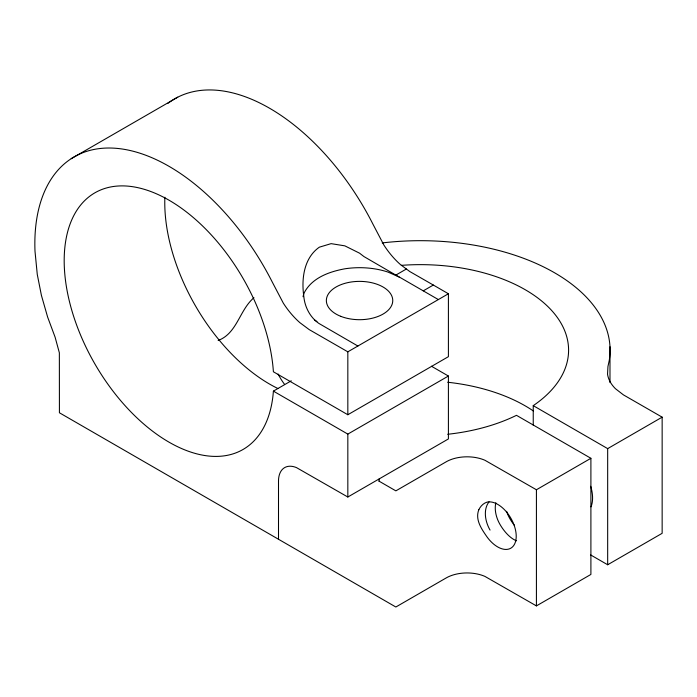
<?xml version="1.0" encoding="UTF-8"?>
<svg xmlns="http://www.w3.org/2000/svg" width="697" height="697" viewBox="0 0 697 697"><rect width="100%" height="100%" fill="white"/><g stroke="black" fill="none" stroke-linecap="round" stroke-linejoin="round"><path stroke-width="1.05" d="M253.952 297.715C239.332 310.104 237.268 333.288 218.152 340.485M71.199 158.698L177.735 97.188M395.879 275.071L406.386 269.007M423.262 290.858L433.325 285.047L448.406 293.759L448.406 356.672L347.829 414.741L273.398 371.771A148.173 85.548 60 0 0 114.169 186.395A148.173 85.548 60 0 0 114.169 392.638A148.173 85.548 60 0 0 273.398 391.13L291.259 380.815M447.674 434.275A148.173 85.548 0 0 0 516.477 415.325L590.899 458.295L590.899 574.441L536.42 605.893L484.894 576.384A29.631 17.111 0 0 0 445.697 578.222L395.844 607.009L59.419 412.772L59.358 352.787L55.107 337.191L47.614 317.03L41.411 295.371L37.272 274.435L34.998 251.181A189.662 109.499 60 0 1 120.537 148.783A189.662 109.499 60 0 1 272.292 282.102L283.313 303.143A59.533 34.371 60 0 0 299.884 322.667L309.189 329.594L347.829 351.828L448.406 293.759M273.398 391.13L347.829 434.1L448.406 376.031L448.406 438.936L347.829 497.013L296.504 467.617A29.631 17.111 60 0 0 278.504 481.697L278.504 539.251M378.924 481.087L395.852 490.862L445.697 462.085A29.631 17.111 0 0 1 484.894 460.247L536.42 489.756L590.899 458.295M401.333 265.357A148.173 85.548 0 0 1 550.639 309.381A148.173 85.548 0 0 1 533.24 405.645L607.671 448.624L662.15 417.163L662.15 533.31L607.671 564.762L590.707 554.969M433.325 285.047L409.766 271.525L400.47 264.59A59.533 34.371 60 0 1 383.899 245.074L372.878 224.033A189.662 109.499 60 0 0 167.759 103.478M662.15 417.163L623.449 394.894L615.495 388.743A59.533 34.371 0 0 1 607.549 374.202L607.941 366.526L609.239 360.497A189.662 109.499 0 0 0 382.226 242.931M438.352 299.571L399.799 277.31L388.011 272.083A56.901 32.846 0 0 0 344.832 268.807C329.446 271.656 312.657 277.572 304.606 292.034A56.901 32.846 0 0 0 303.047 296.722M431.452 366.239L448.406 376.031M357.883 346.026L318.895 323.434C310.069 317.301 304.746 306.95 303.814 296.391C301.304 278.983 303.831 258.012 319.331 247.182L331.11 243.645L344.832 245.849L359.565 253.185L363.965 256.583L399.233 277.058M314.46 319.871L316.969 321.613M609.988 346.749L609.988 382.575M607.671 448.624L607.671 564.762M536.42 489.756L536.42 605.893M533.24 405.645L533.24 425.187M379.081 479.013L379.081 481.183M347.829 351.828L347.829 414.741M347.829 434.1L347.829 497.013M447.674 382.244A148.173 85.548 0 0 1 533.301 410.925M284.428 384.169A148.173 85.548 0 0 1 278.129 374.054M590.707 486.288A33.195 19.159 60 0 1 590.995 506.858M277.998 388.551A148.173 85.548 60 0 1 164.875 197.225M516.547 540.802A25.772 11.884 60 0 1 499.949 524.362A25.772 17.599 60 0 1 495.837 502.72M490.052 530.077A25.772 17.599 60 0 1 489.041 501.892M514.334 525.224A25.772 11.884 60 0 1 509.856 518.646A25.772 17.599 60 0 1 506.641 511.328M478.822 509.725C474.918 519.5 481.496 528.91 486.828 536.646A26.077 15.116 59.8 0 0 511.467 547.781A26.077 15.116 59.8 0 0 511.467 519.291A26.077 15.116 59.8 0 0 486.828 502.197C483.195 503.408 480.451 506.327 478.822 509.725M340.702 316.307A33.195 19.159 0 0 0 392.646 302.08A33.195 19.159 0 0 0 345.337 283.226A33.195 19.159 0 0 0 340.702 316.307"/></g></svg>
